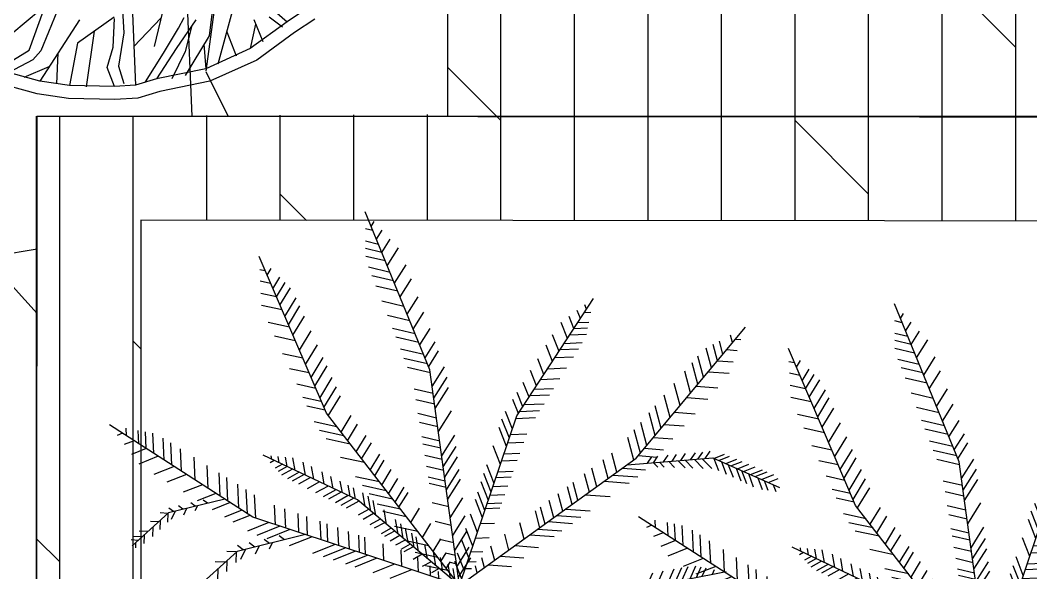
# Model space of a CAD drawing. Extents: x 58467 to 79089, y -33726 to -17391.
# Drawn here: x 68883.6 to 68970.9, y -20661.6 to -20613.9 of the extents above; entities that cross this region are included whole.
import ezdxf

# ---------------------------------------------------------------- set-up
doc = ezdxf.new("R2010")
doc.units = 0
doc.header["$LTSCALE"] = 100
for name, color, linetype in [('BA_elev4', 252, 'Continuous'), ('BA_env_landscp', 84, 'Continuous'), ('BA_mat_timber', 44, 'Continuous')]:
    doc.layers.add(name, color=color, linetype=linetype)
pattern_1 = [(90, (26786.514, 12448.2046), (-6.35, 4e-16), []), (135, (26786.514, 12448.205), (-12.6999913, -12.6999913), [8.980256, -17.960512])]

# ---------------------------------------------------------------- blocks, each defined once
blk = doc.blocks.new('MAVİ SEDİR')
for p, q in [((215631.34, 56580.22), (215626.67, 56592.07)), ((215634.24, 56586.76), (215630.47, 56596.33)), ((215636.37, 56591.55), (215642.87, 56594)), ((215628.63, 56574.12), (215624.04, 56585.76)), ((215632.48, 56582.78), (215641.7, 56586.26)), ((215623.66, 56562.9), (215619.21, 56574.19)), ((215626.69, 56569.73), (215622.15, 56581.23)), ((215625.74, 56567.59), (215638.28, 56572.31)), ((215629.72, 56576.57), (215640.87, 56580.77)), ((215621.06, 56557.05), (215616.68, 56568.14)), ((215622.88, 56561.15), (215635.26, 56565.81)), ((215496.38, 56555.06), (215496.78, 56560.49)), ((215506.49, 56546.66), (215507.25, 56556.82)), ((215517.17, 56537.78), (215518.3, 56552.94)), ((215616.07, 56545.8), (215611.84, 56556.53)), ((215618.31, 56550.85), (215614.02, 56561.75)), ((215617.18, 56548.3), (215629.24, 56552.84)), ((215620.53, 56555.85), (215632.78, 56560.46)), ((215499.78, 56552.24), (215492.59, 56550.34)), ((215510.72, 56543.14), (215498.29, 56539.87)), ((215527.76, 56528.97), (215529.26, 56549.09)), ((215611.03, 56534.43), (215606.94, 56544.79)), ((215613.1, 56539.11), (215608.95, 56549.63)), ((215614.25, 56541.69), (215626.15, 56546.17)), ((215517.17, 56537.78), (215501.65, 56533.69)), ((215541.65, 56517.43), (215543.2, 56538.26)), ((215611.03, 56534.43), (215622.75, 56538.84)), ((215722.54, 56532.99), (215717.85, 56535.11)), ((215524, 56532.1), (215505.21, 56527.14)), ((215533.07, 56524.55), (215512.66, 56519.17)), ((215552.57, 56508.35), (215554.08, 56528.68)), ((215611.18, 56526.11), (215604.27, 56530.9)), ((215611.75, 56519.08), (215604.95, 56523.79)), ((215611.4, 56523.34), (215620.91, 56532.54)), ((215612.03, 56515.72), (215620.68, 56524.1)), ((215724.45, 56523.32), (215716.34, 56526.99)), ((215539.78, 56518.98), (215519.17, 56513.55)), ((215566.61, 56496.67), (215568.08, 56516.37)), ((215612.33, 56512.1), (215605.62, 56516.74)), ((215612.76, 56506.81), (215620.41, 56514.22)), ((215726.76, 56511.58), (215714.49, 56517.13)), ((215725.57, 56517.62), (215715.44, 56522.2)), ((215548.17, 56512), (215527.33, 56506.51)), ((215578.49, 56486.8), (215579.91, 56505.96)), ((215613.09, 56502.74), (215606.53, 56507.28)), ((215613.31, 56500.09), (215620.21, 56506.77)), ((215728.34, 56503.56), (215715.01, 56509.59)), ((215560.29, 56501.93), (215539.09, 56496.34)), ((215590.93, 56476.45), (215592.32, 56495.05)), ((215613.79, 56494.18), (215607.36, 56498.64)), ((215614.05, 56491), (215619.93, 56496.7)), ((215729.5, 56497.64), (215716.05, 56503.72)), ((215730.96, 56490.22), (215717.36, 56496.37)), ((215571.76, 56492.39), (215550.24, 56486.72)), ((215601.37, 56467.77), (215602.72, 56485.91)), ((215614.45, 56486.12), (215608.13, 56490.5)), ((215614.79, 56482), (215619.66, 56486.72)), ((215733.07, 56479.51), (215719.24, 56485.77)), ((215582.23, 56483.68), (215560.42, 56477.93)), ((215589.14, 56477.94), (215567.13, 56472.14)), ((215608.43, 56461.9), (215609.76, 56479.71)), ((215615.26, 56476.32), (215609.08, 56480.59)), ((215615.26, 56476.32), (215619.49, 56480.41)), ((215735.07, 56469.37), (215721.02, 56475.73)), ((215598.74, 56469.96), (215576.45, 56464.09)), ((215615.73, 56470.49), (215609.65, 56474.71)), ((215620.5, 56446.58), (215622.15, 56468.81)), ((215606.2, 56463.76), (215583.7, 56457.83)), ((215612.71, 56457.38), (215590.88, 56451.62)), ((215627.06, 56437.48), (215628.84, 56461.42)), ((215632.98, 56429.26), (215634.75, 56453.1)), ((215624.44, 56441.11), (215606.1, 56436.28)), ((215630.45, 56432.76), (215612.36, 56428)), ((215646.05, 56411.13), (215647.8, 56434.72)), ((215638.3, 56421.88), (215620.53, 56417.19)), ((215467.62, 56411.99), (215463.45, 56410.36)), ((215470.67, 56410.01), (215470.42, 56416.12)), ((215480.47, 56403.61), (215480.03, 56414.17)), ((215486.24, 56399.84), (215485.7, 56413.03)), ((215492.36, 56395.84), (215491.71, 56411.81)), ((215500.49, 56390.54), (215499.78, 56407.89)), ((215643.4, 56414.8), (215625.84, 56410.17)), ((215659.74, 56392.14), (215661.47, 56415.47)), ((215476.68, 56406.08), (215468.88, 56403.03)), ((215486.24, 56399.84), (215474.6, 56395.28)), ((215506.49, 56386.62), (215505.77, 56404.14)), ((215514.01, 56381.71), (215513.28, 56399.43)), ((215651.37, 56403.75), (215634.13, 56399.2)), ((215655.45, 56398.08), (215638.38, 56393.58)), ((215666.01, 56383.44), (215667.73, 56406.66)), ((215671.89, 56375.28), (215673.61, 56398.38)), ((215495.73, 56393.65), (215480.28, 56387.6)), ((215524.86, 56374.63), (215524.12, 56392.64)), ((215661.93, 56389.1), (215645.11, 56384.67)), ((215679.11, 56365.26), (215680.82, 56388.23)), ((215508.17, 56385.53), (215492.17, 56379.27)), ((215517.95, 56379.14), (215502.33, 56373.03)), ((215535.13, 56367.93), (215534.38, 56386.21)), ((215544.51, 56361.8), (215543.75, 56380.34)), ((215668.18, 56380.42), (215651.62, 56376.05)), ((215684.43, 56357.88), (215686.13, 56380.75)), ((215530.53, 56370.93), (215515.4, 56365.01)), ((215550.7, 56357.76), (215549.93, 56376.47)), ((215559.29, 56352.15), (215558.51, 56371.09)), ((215674.21, 56372.06), (215657.89, 56367.76)), ((215541.16, 56363.99), (215526.44, 56358.23)), ((215565.98, 56347.79), (215565.19, 56366.91)), ((215572.57, 56344.21), (215571.81, 56362.76)), ((215677.74, 56367.17), (215661.57, 56362.9)), ((215694.99, 56343.23), (215696.68, 56365.89)), ((215552.31, 56356.71), (215538.02, 56351.12)), ((215561.65, 56350.61), (215547.73, 56345.16)), ((215588.19, 56338.94), (215587.55, 56354.52)), ((215596.21, 56336.23), (215595.58, 56351.6)), ((215688.64, 56352.03), (215672.91, 56347.89)), ((215705.05, 56329.28), (215706.72, 56351.76)), ((215567.98, 56346.48), (215554.3, 56341.13)), ((215582.94, 56340.71), (215565.87, 56334.03)), ((215606.67, 56332.7), (215606.05, 56347.8)), ((215613.46, 56330.41), (215612.85, 56345.33)), ((215624.08, 56326.82), (215623.48, 56341.47)), ((215629.52, 56324.98), (215628.92, 56339.49)), ((215713.44, 56317.64), (215715.09, 56339.96)), ((215591.68, 56337.76), (215573.29, 56330.56)), ((215599.58, 56335.09), (215581.27, 56327.93)), ((215616.99, 56329.21), (215598.87, 56322.12)), ((215638.15, 56322.07), (215637.56, 56336.35)), ((215646.49, 56319.25), (215645.91, 56333.32)), ((215654.51, 56316.54), (215653.94, 56330.41)), ((215699.22, 56337.37), (215683.92, 56333.33)), ((215635.23, 56323.05), (215617.31, 56316.04)), ((215643.58, 56320.23), (215625.76, 56313.25)), ((215659.22, 56314.95), (215658.65, 56328.7)), ((215673.75, 56310.04), (215673.2, 56323.41)), ((215709.1, 56323.65), (215695.52, 56320.07)), ((215651.43, 56317.58), (215633.68, 56310.64)), ((215661.05, 56314.33), (215643.41, 56307.43)), ((215668.13, 56311.94), (215650.57, 56305.07)), ((215687.84, 56305.29), (215687.3, 56318.29)), ((215701.01, 56300.84), (215700.54, 56312.38)), ((215716.27, 56313.7), (215706.69, 56311.18)), ((215682.21, 56307.19), (215664.8, 56300.37)), ((215695.6, 56302.66), (215678.34, 56295.91)), ((215725.43, 56288.79), (215706.74, 56300.57)), ((215710.56, 56297.61), (215710.23, 56305.75)), ((215721.15, 56306.94), (215714.29, 56305.13)), ((215717.06, 56295.42), (215716.82, 56301.25)), ((215650.4, 56278.5), (215631, 56290.72)), ((215668.3, 56280.95), (215649.07, 56293.07)), ((215685.33, 56283.29), (215666.26, 56295.31)), ((215699.54, 56285.24), (215680.61, 56297.17)), ((215706.78, 56298.89), (215689.64, 56292.18)), ((215715.37, 56287.41), (215696.58, 56299.25)), ((215719.23, 56294.69), (215702.22, 56288.03)), ((215727.14, 56292.01), (215710.22, 56285.39)), ((215585.37, 56269.58), (215565.36, 56282.19)), ((215608.56, 56272.76), (215588.77, 56285.23)), ((215619.18, 56274.21), (215599.49, 56286.63)), ((215629.16, 56275.58), (215609.56, 56287.94)), ((215641.39, 56277.26), (215621.9, 56289.54)), ((215675.45, 56281.93), (215671.84, 56266.53)), ((215692.21, 56284.23), (215689, 56270.55)), ((215704.35, 56285.89), (215702.09, 56276.25)), ((215716.81, 56277.03), (215710.75, 56280.71)), ((215712.62, 56287.03), (215711, 56280.12)), ((215726.27, 56281.32), (215712.88, 56278.96)), ((215730.26, 56286.09), (215716.94, 56283.74)), ((215542.08, 56263.64), (215523.21, 56275.53)), ((215553.19, 56265.16), (215532.88, 56277.97)), ((215563.23, 56266.54), (215543.01, 56279.29)), ((215601.3, 56271.76), (215597.27, 56254.57)), ((215612.27, 56273.27), (215608.3, 56256.34)), ((215622.87, 56274.72), (215618.96, 56258.05)), ((215633.08, 56276.12), (215629.22, 56259.69)), ((215639.06, 56276.94), (215635.24, 56260.66)), ((215657.54, 56279.47), (215653.82, 56263.64)), ((215700.51, 56264.43), (215688.51, 56271.72)), ((215710.21, 56271.93), (215701.74, 56277.07)), ((215719.99, 56273.83), (215706.49, 56271.44)), ((215719.01, 56278.73), (215714.29, 56257.03)), ((215501.83, 56251.54), (215486.05, 56261.49)), ((215514.39, 56256.69), (215499, 56266.38)), ((215522.89, 56260.17), (215507.78, 56269.7)), ((215528.89, 56261.83), (215523.73, 56239.85)), ((215548.75, 56264.56), (215544.42, 56246.1)), ((215558.95, 56265.95), (215554.67, 56247.74)), ((215572.25, 56267.78), (215568.05, 56249.88)), ((215580.88, 56268.96), (215576.73, 56251.28)), ((215594.38, 56270.81), (215590.31, 56253.45)), ((215687.13, 56254.09), (215673.61, 56262.31)), ((215714.35, 56267.09), (215700.75, 56264.69)), ((215706.37, 56268.96), (215701.62, 56247.09)), ((215710.43, 56262.41), (215715.13, 56253.94)), ((215724.22, 56262.01), (215714.32, 56261.54)), ((215717.08, 56270.35), (215721.25, 56262.83)), ((215726.84, 56269.93), (215719.75, 56269.59)), ((215486.85, 56245.41), (215470.6, 56255.65)), ((215511.22, 56255.39), (215505.95, 56232.95)), ((215520.19, 56259.07), (215514.88, 56236.42)), ((215672.83, 56243.03), (215658.92, 56251.48)), ((215695.02, 56260.18), (215690.23, 56238.16)), ((215707.59, 56259.02), (215693.88, 56256.61)), ((215703.32, 56253.93), (215708.15, 56245.22)), ((215455.66, 56232.62), (215438.41, 56243.5)), ((215472.56, 56239.55), (215455.85, 56250.08)), ((215478.75, 56242.09), (215473.67, 56220.42)), ((215491.36, 56247.25), (215486.2, 56225.29)), ((215499.67, 56250.66), (215494.47, 56228.49)), ((215681.42, 56249.67), (215676.59, 56227.46)), ((215696.9, 56246.28), (215683.02, 56243.83)), ((215700.48, 56250.54), (215686.65, 56248.1)), ((215693.61, 56242.34), (215698.62, 56233.31)), ((215695.98, 56245.17), (215700.95, 56236.22)), ((215720.37, 56250.37), (215706.33, 56249.71)), ((215718.18, 56243.78), (215726.53, 56222.84)), ((215442.52, 56227.24), (215424.85, 56238.37)), ((215464.95, 56236.43), (215459.94, 56215.09)), ((215653.29, 56227.93), (215638.87, 56236.69)), ((215658.07, 56231.62), (215643.78, 56240.31)), ((215659.93, 56233.06), (215655.04, 56210.55)), ((215667.12, 56238.62), (215662.25, 56216.21)), ((215688.09, 56235.76), (215674.05, 56233.28)), ((215692.05, 56240.48), (215678.08, 56238.02)), ((215685.35, 56232.48), (215690.51, 56223.17)), ((215689.56, 56237.51), (215694.64, 56228.34)), ((215715.05, 56234.32), (215699.25, 56233.57)), ((215413.06, 56215.17), (215400.2, 56223.27)), ((215425.81, 56220.39), (215408.75, 56231.15)), ((215432.2, 56223.01), (215427.38, 56202.45)), ((215440.27, 56226.31), (215435.4, 56205.56)), ((215450.37, 56230.46), (215445.45, 56209.47)), ((215636.68, 56215.09), (215621.82, 56224.12)), ((215645.14, 56221.63), (215630.51, 56230.52)), ((215650.16, 56225.51), (215645.24, 56202.87)), ((215683.88, 56230.73), (215669.77, 56228.24)), ((215678.25, 56224.01), (215683.54, 56214.46)), ((215680.99, 56227.29), (215686.24, 56217.83)), ((215712.78, 56227.46), (215721.2, 56206.34)), ((215400.21, 56209.9), (215391.59, 56215.33)), ((215413.06, 56215.17), (215409.4, 56199.54)), ((215421.29, 56218.54), (215416.85, 56199.61)), ((215622.39, 56204.04), (215607.15, 56213.3)), ((215627.92, 56208.31), (215612.82, 56217.48)), ((215633.71, 56212.8), (215628.74, 56189.93)), ((215642.2, 56219.35), (215637.25, 56196.61)), ((215674.67, 56219.74), (215660.41, 56217.22)), ((215669.46, 56213.52), (215674.92, 56203.68)), ((215672.89, 56217.61), (215678.28, 56207.89)), ((215709.37, 56217.15), (215693.12, 56216.38)), ((215388.05, 56204.91), (215383.44, 56207.82)), ((215392.13, 56206.59), (215390.44, 56199.35)), ((215405.3, 56211.98), (215402.36, 56199.47)), ((215611.61, 56195.71), (215596.08, 56205.14)), ((215661.9, 56204.5), (215647.42, 56201.94)), ((215665.88, 56209.25), (215651.47, 56206.71)), ((215664.18, 56207.22), (215669.74, 56197.21)), ((215707.11, 56210.31), (215715.59, 56189.01)), ((215604.71, 56190.38), (215589, 56199.92)), ((215615.19, 56198.48), (215610.17, 56175.36)), ((215657.49, 56199.23), (215644.04, 56196.86)), ((215660.14, 56202.39), (215665.77, 56192.24)), ((215701.61, 56193.71), (215684.76, 56192.92)), ((215703.51, 56199.44), (215686.8, 56198.66)), ((215704.25, 56201.67), (215712.77, 56180.28)), ((215585.95, 56175.88), (215569.75, 56185.72)), ((215594.09, 56182.17), (215578.1, 56191.88)), ((215597.51, 56184.81), (215592.43, 56161.45)), ((215647.79, 56184.68), (215636.83, 56182.75)), ((215650.21, 56189.76), (215639.44, 56187.86)), ((215649.45, 56188.15), (215656.36, 56175.69)), ((215652.25, 56192.98), (215658.96, 56180.9)), ((215698.38, 56183.93), (215681.27, 56183.12)), ((215700.37, 56189.95), (215708.94, 56168.43)), ((215570.08, 56163.61), (215550.79, 56175.34)), ((215589.5, 56178.62), (215584.39, 56155.15)), ((215644.22, 56177.18), (215632.97, 56175.2)), ((215643.6, 56175.89), (215650.37, 56163.7)), ((215646.89, 56182.79), (215653.74, 56170.45)), ((215695.02, 56173.78), (215677.65, 56172.96)), ((215697.21, 56180.4), (215705.82, 56158.77)), ((215553.11, 56155.52), (215533.41, 56167.49)), ((215562.02, 56159.35), (215542.14, 56171.43)), ((215580.62, 56171.76), (215575.88, 56149.97)), ((215639.95, 56168.24), (215628.37, 56166.19)), ((215641.24, 56170.93), (215647.94, 56158.85)), ((215693.84, 56170.22), (215702.5, 56148.48)), ((215533.39, 56147.06), (215514.1, 56158.77)), ((215541.64, 56150.6), (215522.18, 56162.42)), ((215556.25, 56156.87), (215552.39, 56139.11)), ((215564.7, 56160.49), (215560.9, 56143.04)), ((215635.89, 56159.7), (215623.97, 56157.6)), ((215633.72, 56155.15), (215640.23, 56143.42)), ((215637.65, 56163.4), (215644.26, 56151.48)), ((215689.34, 56156.63), (215671.53, 56155.79)), ((215691.54, 56163.26), (215673.9, 56162.43)), ((215507.16, 56135.8), (215488.43, 56147.18)), ((215520.87, 56141.68), (215501.85, 56153.24)), ((215528.91, 56145.14), (215524.83, 56126.36)), ((215543.78, 56151.52), (215539.82, 56133.29)), ((215631.07, 56149.61), (215618.78, 56147.44)), ((215629.57, 56146.44), (215635.97, 56134.9)), ((215686.48, 56147.99), (215695.24, 56126.02)), ((215482.65, 56125.28), (215464.43, 56136.35)), ((215492.68, 56129.59), (215474.26, 56140.78)), ((215514.72, 56139.05), (215510.52, 56119.74)), ((215627.33, 56141.75), (215614.74, 56139.53)), ((215624.4, 56135.59), (215630.67, 56124.29)), ((215626.69, 56140.41), (215633.02, 56129)), ((215682.32, 56135.42), (215663.96, 56134.55)), ((215685.06, 56143.69), (215666.92, 56142.84)), ((215684.36, 56141.59), (215700.45, 56075.85)), ((215463.8, 56117.19), (215447.19, 56127.28)), ((215474.64, 56121.85), (215456.59, 56132.81)), ((215484.88, 56126.24), (215480.45, 56105.83)), ((215497.94, 56131.84), (215493.6, 56111.92)), ((215622.58, 56131.77), (215610.41, 56129.63)), ((215621.29, 56129.07), (215627.06, 56118.66)), ((215679.46, 56126.78), (215688.31, 56104.57)), ((215447.92, 56110.38), (215436.93, 56117.05)), ((215455.63, 56113.69), (215441.91, 56122.02)), ((215468.29, 56119.12), (215464, 56099.41)), ((215615.29, 56116.48), (215609.14, 56115.4)), ((215618.95, 56124.16), (215609.78, 56122.54)), ((215616.74, 56119.52), (215620.55, 56112.64)), ((215618.95, 56124.16), (215623.71, 56115.57)), ((215678.1, 56122.68), (215659.42, 56121.79)), ((215676.28, 56117.16), (215685.17, 56094.85)), ((215689.31, 56121.38), (215685.62, 56116.46)), ((215434.84, 56104.77), (215428.49, 56108.63)), ((215442.87, 56108.21), (215440.7, 56098.25)), ((215455.63, 56113.69), (215452.4, 56098.83)), ((215611.82, 56109.21), (215608.54, 56108.63)), ((215612.99, 56111.66), (215615.2, 56107.68)), ((215674.87, 56112.91), (215655.93, 56112.01)), ((215672.75, 56106.51), (215681.01, 56085.8)), ((215692.79, 56107.13), (215688.95, 56102.01)), ((215692.17, 56109.67), (215698.21, 56106.77)), ((215430.78, 56103.02), (215429.63, 56097.7)), ((215695.26, 56097.06), (215703.11, 56093.29)), ((215668.57, 56093.87), (215646.02, 56092.81)), ((215665.85, 56088.27), (215672.46, 56071.68)), ((215696.29, 56092.85), (215692.29, 56087.51)), ((215659.02, 56077.67), (215635.99, 56076.58)), ((215664.27, 56085.83), (215641.03, 56084.73)), ((215660.87, 56080.55), (215667.6, 56063.66)), ((215699.02, 56081.67), (215694.9, 56076.17)), ((215698.48, 56083.89), (215708.24, 56079.2)), ((215652.26, 56067.18), (215629.52, 56066.1)), ((215653.52, 56069.14), (215660.43, 56051.81)), ((215700.45, 56075.85), (215739.11, 56033.43)), ((215701.05, 56075.18), (215700.56, 56066.08)), ((215701.05, 56075.18), (215711.3, 56074.79)), ((215647.4, 56059.63), (215624.86, 56058.56)), ((215650.2, 56063.98), (215663.43, 56009.9)), ((215709.42, 56066.01), (215719.95, 56065.6)), ((215710.96, 56064.32), (215710.44, 56054.75)), ((215717.17, 56057.5), (215727.98, 56057.09)), ((215640.02, 56048.17), (215617.79, 56047.12)), ((215644.76, 56055.54), (215651.87, 56037.68)), ((215654.27, 56047.36), (215651.24, 56043.31)), ((215636.4, 56042.55), (215643.71, 56024.2)), ((215656.63, 56037.72), (215661.59, 56035.34)), ((215631.94, 56035.63), (215610.05, 56034.6)), ((215657.14, 56035.64), (215653.97, 56031.42)), ((215623.41, 56022.39), (215601.87, 56021.37)), ((215626.51, 56027.2), (215634.05, 56008.25)), ((215660.01, 56023.89), (215656.72, 56019.5)), ((215659.16, 56027.36), (215665.62, 56024.25)), ((215617.49, 56013.21), (215596.21, 56012.2)), ((215618.81, 56015.26), (215626.54, 55995.85)), ((215662.26, 56014.7), (215658.87, 56010.17)), ((215661.81, 56016.52), (215669.84, 56012.66)), ((215663.43, 56009.9), (215695.24, 55975.01)), ((215663.93, 56009.35), (215663.53, 56001.87)), ((215663.93, 56009.35), (215672.36, 56009.03)), ((215612.78, 56005.88), (215591.68, 56004.89)), ((215609.03, 56000.08), (215616.5, 55981.34)), ((215670.81, 56001.81), (215679.48, 56001.48)), ((215672.08, 56000.42), (215671.65, 55992.54)), ((215606.39, 55995.97), (215586.97, 55995.05)), ((215677.19, 55994.81), (215686.08, 55994.47)), ((215681.44, 55990.15), (215680.99, 55981.84)), ((215597.03, 55981.44), (215584.19, 55980.83)), ((215601.57, 55988.49), (215585.54, 55987.74)), ((215601.57, 55988.49), (215607.2, 55974.37)), ((215684.84, 55986.42), (215692.84, 55986.12)), ((215686.65, 55984.44), (215686.18, 55975.88)), ((215689.89, 55980.88), (215689.51, 55973.97)), ((215594.05, 55976.82), (215597.83, 55967.35)), ((215692.27, 55978.27), (215696.94, 55978.09)), ((215589.32, 55969.48), (215581.9, 55969.13)), ((215586.93, 55965.76), (215588.95, 55960.71))]:
    blk.add_line(p, q)
for points in [[(215617.33, 56450.97), (215610.58, 56533.42), (215639.03, 56597.54)], [(215733.44, 56289.88), (215610.98, 56459.79), (215484.78, 56564.71)], [(215733.44, 56289.88), (215741.89, 56434.71), (215719.93, 56546.25)], [(215733.44, 56289.88), (215570.26, 56345), (215457.23, 56418.78)], [(215733.44, 56289.88), (215525.95, 56261.43), (215374.08, 56199.19)], [(215733.44, 56289.88), (215567.74, 56161.8), (215416.92, 56097.07)], [(215733.44, 56289.88), (215667.64, 56091.05), (215578.76, 55953.08)], [(215733.44, 56289.88), (215651.08, 56191.59), (215607.85, 56100.87)]]:
    blk.add_lwpolyline(points)
blk = doc.blocks.new('buxus')
at = {"linetype": 'Continuous'}
for p, q in [((2915.886, 24891.016), (2916.053, 24888.013)), ((2919.564, 24890.547), (2918.673, 24886.831)), ((2907.896, 24886.512), (2909.121, 24889.942)), ((2910.324, 24889.986), (2909.545, 24888.078)), ((2916.785, 24890.374), (2917.061, 24883.503)), ((2923.746, 24890.325), (2923.412, 24887.756)), ((2925.5, 24890.163), (2924.184, 24885.324)), ((2929.079, 24889.917), (2930.162, 24888.978)), ((2912.228, 24889.153), (2908.793, 24883.852)), ((2915.217, 24889.373), (2912.066, 24887.116)), ((2915.124, 24886.776), (2915.239, 24889.262)), ((2919.262, 24889.287), (2916.927, 24886.839)), ((2922.282, 24889.143), (2920.579, 24886.674)), ((2920.773, 24888.411), (2921.281, 24889.332)), ((2927.435, 24888.775), (2926.974, 24886.655)), ((2927.27, 24889.174), (2928.054, 24887.282)), ((2929.758, 24888.512), (2928.607, 24889.373)), ((2909.545, 24888.078), (2908.882, 24886.472)), ((2913.509, 24888.15), (2912.804, 24883.362)), ((2916.053, 24888.013), (2915.601, 24885.137)), ((2919.488, 24886.258), (2920.773, 24888.411)), ((2921.934, 24888.639), (2921.364, 24886.402)), ((2924.938, 24888.097), (2925.762, 24886.028)), ((2912.066, 24887.116), (2911.361, 24883.468)), ((2923.412, 24887.756), (2921.348, 24884.347)), ((2922.972, 24887.03), (2923.136, 24884.921)), ((2905.159, 24884.847), (2907.896, 24886.512)), ((2908.882, 24886.472), (2908.21, 24885.697)), ((2910.367, 24886.281), (2910.249, 24883.603)), ((2914.629, 24885.028), (2915.124, 24886.776)), ((2917.934, 24883.794), (2919.488, 24886.258)), ((2920.579, 24886.674), (2918.89, 24884.055)), ((2921.364, 24886.402), (2920.193, 24884.048)), ((2908.21, 24885.697), (2906.06, 24884.565)), ((2909.592, 24885.085), (2907.409, 24884.167)), ((2915.256, 24883.396), (2914.629, 24885.028)), ((2915.601, 24885.137), (2916.06, 24883.652))]:
    blk.add_line(p, q, dxfattribs=at)
for points in [[(2932.548, 24889.197), (2930.808, 24888.047), (2927.546, 24885.671), (2923.486, 24883.837), (2919.168, 24882.956), (2917.26, 24882.381), (2915.279, 24882.263), (2911.266, 24882.337), (2908.559, 24882.742), (2904.77, 24883.779)], [(2931.843, 24890.089), (2930.162, 24888.978), (2926.974, 24886.655), (2923.136, 24884.921), (2918.89, 24884.055), (2917.061, 24883.503), (2915.256, 24883.396), (2911.361, 24883.468), (2908.793, 24883.852), (2905.159, 24884.847)]]:
    blk.add_lwpolyline(points, dxfattribs=at)

msp = doc.modelspace()

# ---------------------------------------------------------------- hatches: boundary and pattern name
at = {"layer": 'BA_elev4'}
h = msp.add_hatch(dxfattribs=at)
h.set_pattern_fill('GRAVEL', color=256, scale=2, angle=224.5302)
h.set_pattern_definition([(92.5429865, (26796.0648, 12386.34), (-30.9127423, 610.93142198), [6.83443, -676.609673]), (49.49994, (26795.7615, 12393.1677), (-398.94692368, -463.71775046), [11.728094, -1161.08098]), (357.040646, (26803.3783, 12402.0858), (-754.0216222, 42.10502648), [8.26963, -818.694456]), (131.803888, (26808.5956, 12425.0333), (676.29131219, -759.91229827), [10.68009, -1057.32875]), (157.363853, (26801.4764, 12432.9946), (608.57515158, -256.44579325), [10.472674, -1036.796155]), (221.803888, (26791.8105, 12437.0253), (759.91229827, 676.29131219), [10.68009, -1057.32875]), (262.2244395, (26783.8492, 12429.9061), (114.533728223, 825.27218849), [14.123873, -1398.262306]), (296.7855274, (26781.9383, 12415.912), (530.255773965, -1046.092698654), [13.33439, -1320.10513]), (345.9597646, (26787.9475, 12404.0085), (752.843487, -185.78429451), [10.71626, -1060.910914]), (39.766557, (26798.3437, 12401.4087), (-433.98314148, -355.66376384), [12.234266, -599.47874]), (86.9276368, (26807.7476, 12409.2345), (42.69409434, 825.86125609), [15.82156, -1566.33545]), (3.344274, (26772.387, 12390.1264), (467.25215417, 32.0908775), [5.40009, -534.611316]), (35.9994334, (26777.778, 12390.4414), (-542.03712601, -390.69997955), [10.27364, -1017.09278]), (89.5302, (26786.09, 12396.48), (-35.625283, 36.21435), [7.184187, -64.65786]), (67.72879, (26792.9, 12394.628), (-109.8211875, -250.55511725), [3.868826, -383.012447]), (156.331609, (26794.366, 12398.208), (143.0902002, -73.0177691), [5.471312, -268.09506]), (255.493956, (26789.355, 12400.405), (-37.392486, -179.304551), [8.886393, -287.325963]), (26.09525, (26787.129, 12391.802), (-108.0539847, -35.0362156), [6.425743, -154.21796]), (240.9197393, (26815.3703, 12418.871), (-255.26765807, -464.89588377), [9.00176, -891.176533]), (294.876375, (26810.995, 12411.004), (-247.02071163, 540.85899089), [7.55198, -747.644314]), (157.72879, (26794.254, 12384.559), (250.55511725, -109.8211875), [7.7376, -379.14367]), (208.1406587, (26787.0936, 12387.4913), (469.01935696, 247.60977929), [9.00176, -891.176533]), (203.974154, (26793.2826, 12441.324), (252.32232006, 105.69771425), [8.680704, -425.354686]), (159.3053396, (26785.3508, 12437.7967), (572.94986854, -220.2314422), [7.273442, -720.071868]), (291.331609, (26758.2666, 12420.417), (105.6977143, -252.32232006), [7.7376, -379.14367]), (241.8842237, (26761.0813, 12413.2093), (328.28542714, 607.986084), [8.515655, -843.04752]), (293.974154, (26776.0116, 12437.873), (-105.69771425, 252.32232006), [4.34035, -429.69504]), (325.840131, (26760.439, 12422.554), (178.7154834, -109.2321199), [2.59029, -256.4399]), (30.493956, (26762.583, 12421.1), (-144.2683354, -70.6614987), [10.472674, -198.98109]), (50.539205, (26771.607, 12426.4143), (-326.51822435, -392.46718228), [9.70534, -960.827297]), (168.220267, (26786.149, 12403.664), (107.464917, -36.8034183), [7.326478, -175.835527]), (217.6874256, (26778.9764, 12405.1597), (-686.894529064, -533.2011121), [12.791135, -1266.32018]), (285.475595, (26768.854, 12397.34), (-104.51957904, 396.00158787), [5.230165, -517.787846]), (314.5302, (26770.25, 12392.3), (71.839634, -0.589068), [3.048, -47.752]), (344.786636, (26773.4, 12426.0403), (-394.23438506, 110.9993227), [7.05734, -698.678815]), (272.5429865, (26780.21, 12424.1884), (30.9127423, -610.93142198), [13.668858, -669.775244]), (224.5302, (26780.817, 12410.533), (-0.589068, -71.839634), [13.208, -37.592]), (189.8350455, (26771.401, 12401.2704), (-611.52048952, -102.75237657), [8.03219, -795.186334]), (118.584803, (26763.487, 12399.8984), (-106.28678185, 180.4826862), [7.39658, -362.433]), (72.1761744, (26759.9477, 12406.3934), (331.81983286, 1039.02388737), [12.0429, -1192.24929]), (39.9562778, (26763.634, 12417.8583), (506.41184293, 426.91433021), [12.74059, -1261.31693])])
h.paths.add_polyline_path([(69051.854, -20942.84), (69092.564, -20902.109), (69060.896, -20870.456), (69035.622, -20895.424), (68974.576, -20834.432), (69034.607, -20775.126), (69095.242, -20835.73), (69155.991, -20774.872), (69134.581, -20753.473), (68999.373, -20753.6), (68999.407, -20708.581), (68885.021, -20708.581), (68885.086, -20622.199), (68920.547, -20622.199), (68920.548, -20432.372), (68884.907, -20432.372), (68884.828, -20346.077), (68944.91, -20346.022), (68944.91, -20301.077), (68861.301, -20301.077), (68862.353, -20753.493)])
at = {"layer": 'BA_mat_timber'}
h = msp.add_hatch(dxfattribs=at)
h.set_pattern_fill('DOLMIT', color=256, angle=90)
h.set_pattern_definition(pattern_1)
h.paths.add_polyline_path([(68920.546, -20577.199), (69080.374, -20577.285), (69080.374, -20622.285), (68920.547, -20622.199)])
h = msp.add_hatch(dxfattribs=at)
h.set_pattern_fill('DOLMIT', color=256, angle=90)
h.set_pattern_definition(pattern_1)
h.paths.add_polyline_path([(68885.022, -20708.493), (68885.021, -20622.199), (68999.381, -20621.787), (68999.382, -20708.082)])
h.paths.add_polyline_path([(68894.021, -20699.493), (68990.382, -20699.58), (68990.382, -20631.285), (68894.021, -20631.199)], flags=16)

# ---------------------------------------------------------------- linework, layer by layer
at = {"layer": 'BA_elev4'}
msp.add_lwpolyline([(69051.854, -20942.84), (69092.564, -20902.109), (69060.896, -20870.456), (69035.622, -20895.424), (68974.576, -20834.432), (69034.607, -20775.126), (69095.242, -20835.73), (69155.991, -20774.872), (69134.581, -20753.473), (68999.373, -20753.6), (68999.407, -20708.581), (68885.021, -20708.581), (68885.086, -20622.199), (68920.547, -20622.199), (68920.548, -20432.372), (68884.907, -20432.372), (68884.828, -20346.077), (68944.91, -20346.022), (68944.91, -20301.077), (68861.301, -20301.077), (68862.353, -20753.493)], close=True, dxfattribs=at)
at = {"layer": 'BA_mat_timber'}
for points in [[(68920.546, -20577.199), (69080.374, -20577.285), (69080.374, -20622.285), (68920.547, -20622.199)], [(68885.021, -20708.493), (68885.021, -20622.199), (68999.382, -20622.285), (68999.382, -20708.58)], [(68894.021, -20631.199), (68894.021, -20699.493), (68990.382, -20699.58), (68990.382, -20631.286)]]:
    msp.add_lwpolyline(points, close=True, dxfattribs=at)

# ---------------------------------------------------------------- block references
at = {"layer": 'BA_env_landscp'}
msp.add_blockref('buxus', (65976.501, -45503.033), dxfattribs=at)
at = {"layer": 'BA_env_landscp', "xscale": 0.08979415038844869, "yscale": 0.08979415038844869, "zscale": 0.08979415038844869, "rotation": 269.9997711733112}
for p in [(63867.125, -1291.12, 0), (63912.829, -1299.066, 0)]:
    msp.add_blockref('MAVİ SEDİR', p, dxfattribs=at)

doc.saveas('drawing.dxf')
